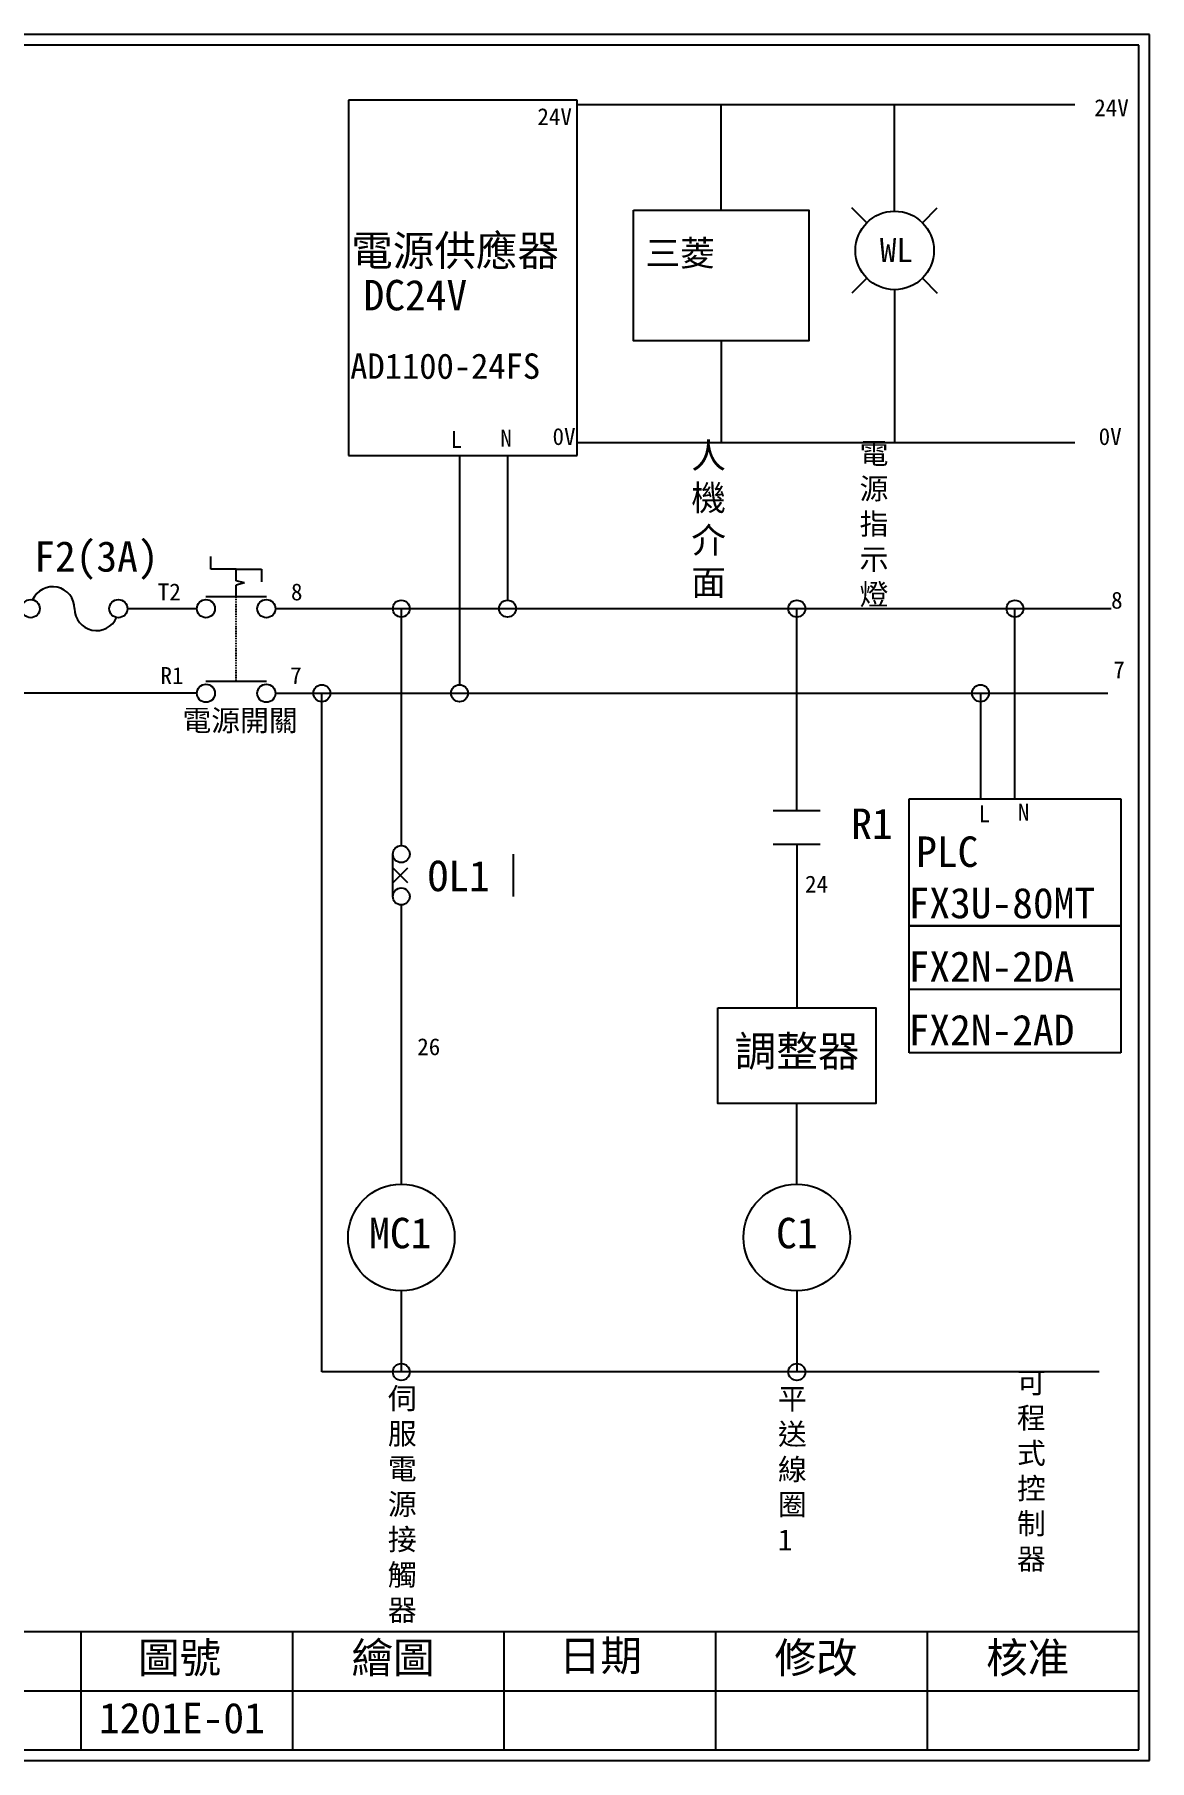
# Model space of a CAD drawing. Extents: x -24 to 263, y 255 to 459.
# Drawn here: x 131.7 to 263.4, y 255.5 to 459.4 of the extents above; entities that cross this region are included whole.
import ezdxf
from ezdxf.enums import TextEntityAlignment as Align

# ---------------------------------------------------------------- set-up
doc = ezdxf.new("R2010")
doc.units = 0
doc.linetypes.add('DASHED', pattern=[0.2, 0.1, -0.1])
doc.layers.get('0').update_dxf_attribs({"linetype": 'CONTINUOUS'})
for name, color, linetype in [('7', 7, 'CONTINUOUS'), ('圖框層', 7, 'CONTINUOUS'), ('標尺寸層', 3, 'CONTINUOUS')]:
    doc.layers.add(name, color=color, linetype=linetype)
doc.styles.add('CNS', font='romanc.shx', dxfattribs={"bigfont": 'chineset.shx'})
doc.styles.add('STSL', font='KAIU.TTF')

# ---------------------------------------------------------------- blocks, each defined once
blk = doc.blocks.new('FUSE')
at = {"color": 7}
for p, q in [((0, 0), (2.14, 0)), ((14.64, 0), (16.78, 0))]:
    blk.add_line(p, q, dxfattribs=at)
for centre in [(3.21, 0), (13.56, 0)]:
    blk.add_circle(centre, 1.07)
for centre, start, end in [((5.8, 0), 0, 156.116), ((10.98, 0), 180, 336.116)]:
    blk.add_arc(centre, 2.59, start, end, dxfattribs=at)

msp = doc.modelspace()

# ---------------------------------------------------------------- linework, layer by layer
for p, q in [((195.77, 451.68), (168.77, 451.68)), ((168.77, 451.68), (168.77, 409.68)), ((195.77, 409.68), (195.77, 451.68)), ((225.61, 451.15), (195.77, 451.15)), ((254.58, 451.15), (225.61, 451.15)), ((233.3, 442.47), (233.3, 451.15)), ((233.3, 438.57), (233.3, 442.47)), ((230.01, 437.21), (228.25, 438.98)), ((236.58, 437.21), (238.34, 438.98)), ((230.01, 430.65), (228.25, 428.88)), ((236.58, 430.65), (238.34, 428.88)), ((233.3, 429.29), (233.3, 425.34)), ((233.3, 425.34), (233.3, 411.2)), ((225.61, 411.2), (195.77, 411.2)), ((254.58, 411.2), (225.61, 411.2)), ((168.77, 409.68), (191.77, 409.68)), ((181.88, 409.68), (181.88, 382.6)), ((187.55, 409.68), (187.55, 392.6)), ((191.77, 409.68), (195.77, 409.68)), ((152.48, 396.25), (152.48, 397.75)), ((155.48, 396.25), (152.48, 396.25)), ((155.48, 396.25), (158.48, 396.25)), ((158.48, 396.25), (158.48, 394.75)), ((156.48, 394.64), (155.48, 394.9)), ((156.48, 394.64), (155.48, 394.37)), ((142.63, 391.6), (150.84, 391.6)), ((144.77, 391.6), (150.84, 391.6)), ((160.12, 391.6), (258.88, 391.6)), ((175, 391.6), (175, 363.59)), ((221.73, 367.75), (221.73, 391.6)), ((247.52, 369.12), (247.52, 391.6)), ((150.84, 381.6), (-11.42, 381.6)), ((160.12, 381.6), (258.51, 381.6)), ((235.02, 369.12), (260.02, 369.12)), ((235.02, 354.12), (235.02, 369.12)), ((260.02, 369.12), (260.02, 354.12)), ((221.73, 363.78), (221.73, 344.44)), ((175, 356.59), (175, 323.59)), ((260.02, 354.12), (235.02, 354.12)), ((235.02, 354.12), (260.02, 354.12)), ((235.02, 339.12), (235.02, 354.12)), ((260.02, 354.12), (260.02, 339.12)), ((260.02, 339.12), (235.02, 339.12)), ((221.73, 323.59), (221.73, 333.12)), ((175, 310.99), (175, 301.39)), ((221.73, 310.99), (221.73, 301.39))]:
    msp.add_line(p, q)
msp.add_lwpolyline([(212.4, 344.44), (231.06, 344.44), (231.06, 333.12), (212.4, 333.12)], close=True)
for centre, radius in [((233.3, 433.93), 4.64), ((187.55, 391.6), 1), ((181.88, 381.6), 1), ((175, 317.29), 6.3), ((221.73, 317.29), 6.3)]:
    msp.add_circle(centre, radius)
at = {"layer": '7'}
for p, q in [((155.48, 394.9), (155.48, 396.25)), ((155.48, 393.03), (155.48, 394.37)), ((151.91, 393.03), (159.05, 393.03)), ((151.91, 383.03), (159.05, 383.03))]:
    msp.add_line(p, q, dxfattribs=at)
at = {"layer": '7', "linetype": 'DASHED'}
msp.add_line((155.48, 383.03), (155.48, 393.03), dxfattribs=at)
at = {"layer": '7'}
for centre in [(151.91, 391.6), (159.05, 391.6), (151.91, 381.6), (159.05, 381.6)]:
    msp.add_circle(centre, 1.07, dxfattribs=at)
at = {"layer": '圖框層', "color": 7}
for p, q in [((263.42, 459.45), (-23.58, 459.45)), ((263.42, 255.48), (263.42, 459.45)), ((262.17, 458.2), (-22.33, 458.2)), ((262.17, 256.73), (262.17, 458.2)), ((-22.33, 270.73), (262.17, 270.73)), ((137.17, 256.73), (137.17, 270.73)), ((162.17, 256.73), (162.17, 270.73)), ((187.17, 256.73), (187.17, 270.73)), ((212.17, 256.73), (212.17, 270.73)), ((237.17, 256.73), (237.17, 270.73)), ((112.17, 263.73), (262.17, 263.73)), ((-23.58, 255.48), (263.42, 255.48)), ((-22.33, 256.73), (262.17, 256.73))]:
    msp.add_line(p, q, dxfattribs=at)
at = {"layer": '標尺寸層', "color": 7}
for p, q in [((212.79, 438.68), (212.79, 451.15)), ((212.79, 423.24), (212.79, 411.2)), ((165.62, 301.39), (165.62, 381.6)), ((243.45, 381.63), (243.45, 369.11)), ((218.95, 367.75), (224.51, 367.75)), ((218.95, 363.78), (224.51, 363.78)), ((174, 357.59), (174, 362.59)), ((188.27, 357.59), (188.27, 362.59)), ((174, 359.21), (175.77, 360.98)), ((174.88, 360.09), (174, 360.98)), ((175.77, 359.21), (174.88, 360.09)), ((235.02, 346.62), (260.02, 346.62)), ((257.48, 301.39), (165.62, 301.39))]:
    msp.add_line(p, q, dxfattribs=at)
msp.add_lwpolyline([(202.44, 438.68), (223.14, 438.68), (223.14, 423.24), (202.44, 423.24)], close=True, dxfattribs=at)
for centre in [(175, 391.6), (221.73, 391.6), (247.52, 391.6), (165.62, 381.6), (243.45, 381.6), (175, 362.59), (175, 357.59), (175, 301.39), (221.73, 301.39)]:
    msp.add_circle(centre, 1, dxfattribs=at)

# ---------------------------------------------------------------- block references
at = {"color": 7}
msp.add_blockref('FUSE', (128, 391.6), dxfattribs=at)

# ---------------------------------------------------------------- texts
msp.add_text('WL', height=2.856, dxfattribs=at).set_placement((233.5, 433.98), align=Align.MIDDLE_CENTER)
at = {"layer": '圖框層', "color": 4, "style": 'STSL'}
for s, height, p in [('24V', 2, (256.89, 449.8)), ('24V', 2, (191.08, 448.74)), ('電源供應器', 3.6, (169.08, 432.11)), ('三菱', 3, (203.86, 432.11)), ('DC24V', 3.6, (170.54, 426.85)), ('AD1100-24FS', 3, (168.96, 418.76)), ('L', 2, (180.84, 410.59)), ('N', 2, (186.71, 410.74)), ('0V', 2, (192.87, 410.94)), ('0V', 2, (257.41, 410.94)), ('F2(3A)', 3.6, (131.62, 395.97)), ('T2', 2, (146.22, 392.58)), ('8', 2, (161.96, 392.58)), ('8', 2, (258.88, 391.6)), ('R1', 2, (146.54, 382.7)), ('7', 2, (161.87, 382.7)), ('7', 2, (259.14, 383.38)), ('R1', 3.6, (228.17, 364.38)), ('L', 2, (243.22, 366.36)), ('N', 2, (247.86, 366.54)), ('PLC', 3.6, (235.84, 361.08)), ('OL1', 3.6, (178.11, 358.21)), ('24', 2, (222.71, 358.05)), ('FX3U-80MT', 3.6, (234.95, 355.01)), ('FX2N-2DA', 3.6, (234.95, 347.51)), ('FX2N-2AD', 3.6, (234.95, 340.01)), ('26', 2, (176.88, 338.83)), ('調整器', 3.6, (214.41, 337.5)), ('MC1', 3.6, (171.2, 316.01)), ('C1', 3.6, (219.29, 316.01)), ('圖號', 3.6, (143.88, 265.82)), ('繪圖', 3.6, (169.11, 265.82)), ('日期', 3.6, (193.63, 266.07)), ('修改', 3.6, (219.11, 265.82)), ('核准', 3.6, (244.11, 265.82)), ('1201E-01', 3.6, (139.28, 258.7))]:
    msp.add_text(s, height=height, dxfattribs=at).set_placement(p)
at = {"layer": '標尺寸層', "color": 7, "attachment_point": 1, "style": 'CNS'}
for s, insert, char_height, width in [('{\\fDFKai-SB|b0|i0|c136|p65;人機介面}', (209.27, 411.2), 3, 4.1392), ('{\\fDFKai-SB|b0|i0|c136|p65;電\\P源指示燈}', (229.16, 411.2), 2.5, 4.1392), ('{\\fDFKai-SB|b0|i0|c136|p65;電源開關}', (149.13, 379.64), 2.5, 14.0847), ('{\\fDFKai-SB|b0|i0|c136|p65;伺服\\P電源接觸器}', (173.41, 299.52), 2.5, 5.4243), ('{\\fDFKai-SB|b0|i0|c136|p65;可程式控制器}', (247.75, 301.39), 2.5, 5.4243), ('{\\fDFKai-SB|b0|i0|c136|p65;平送線圈\\P1}', (219.51, 299.47), 2.5, 5.4243)]:
    msp.add_mtext(s, dxfattribs=dict(at, insert=insert, char_height=char_height, width=width))

doc.saveas('drawing.dxf')
